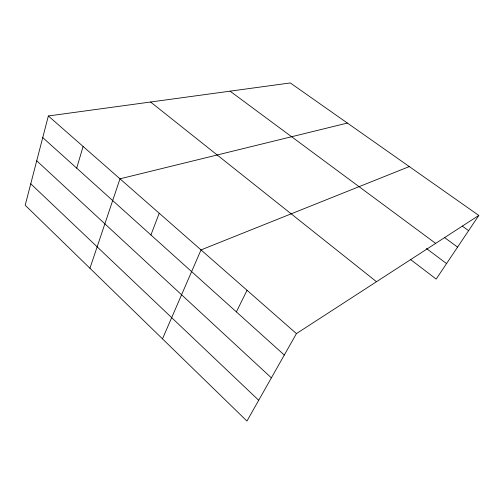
<?xml version="1.0" encoding="UTF-8"?>
<svg xmlns="http://www.w3.org/2000/svg" width="504" height="504" viewBox="0 0 504 504"><rect width="100%" height="100%" fill="white"/><g stroke="black" fill="none" stroke-linecap="round" stroke-linejoin="round"><path stroke-width="0.76" d="M48.352 115.97L25.2 205.241L246.941 421.06L296.428 333.604L478.8 215.435L290.298 82.94L48.352 115.97L296.428 333.604M76.696 168.147L83.103 146.456M89.945 268.254L119.99 178.819L347.376 123.064M150.929 234.971L159.22 213.236M162.483 338.852L201.02 249.908L409.286 166.578M236.376 311.894L247.054 290.291M478.8 215.435L436.174 279.077L410.306 259.339M462.281 226.101L468.613 230.643M444.333 237.409L457.582 247.118M230.063 91.161L435.658 243.388M426.434 248.516L446.563 263.573M150.595 102.016L376.507 281.717M42.745 137.592L284.3 355.03M36.729 160.795L271.385 377.861M30.763 183.784L258.697 400.283"/></g></svg>
